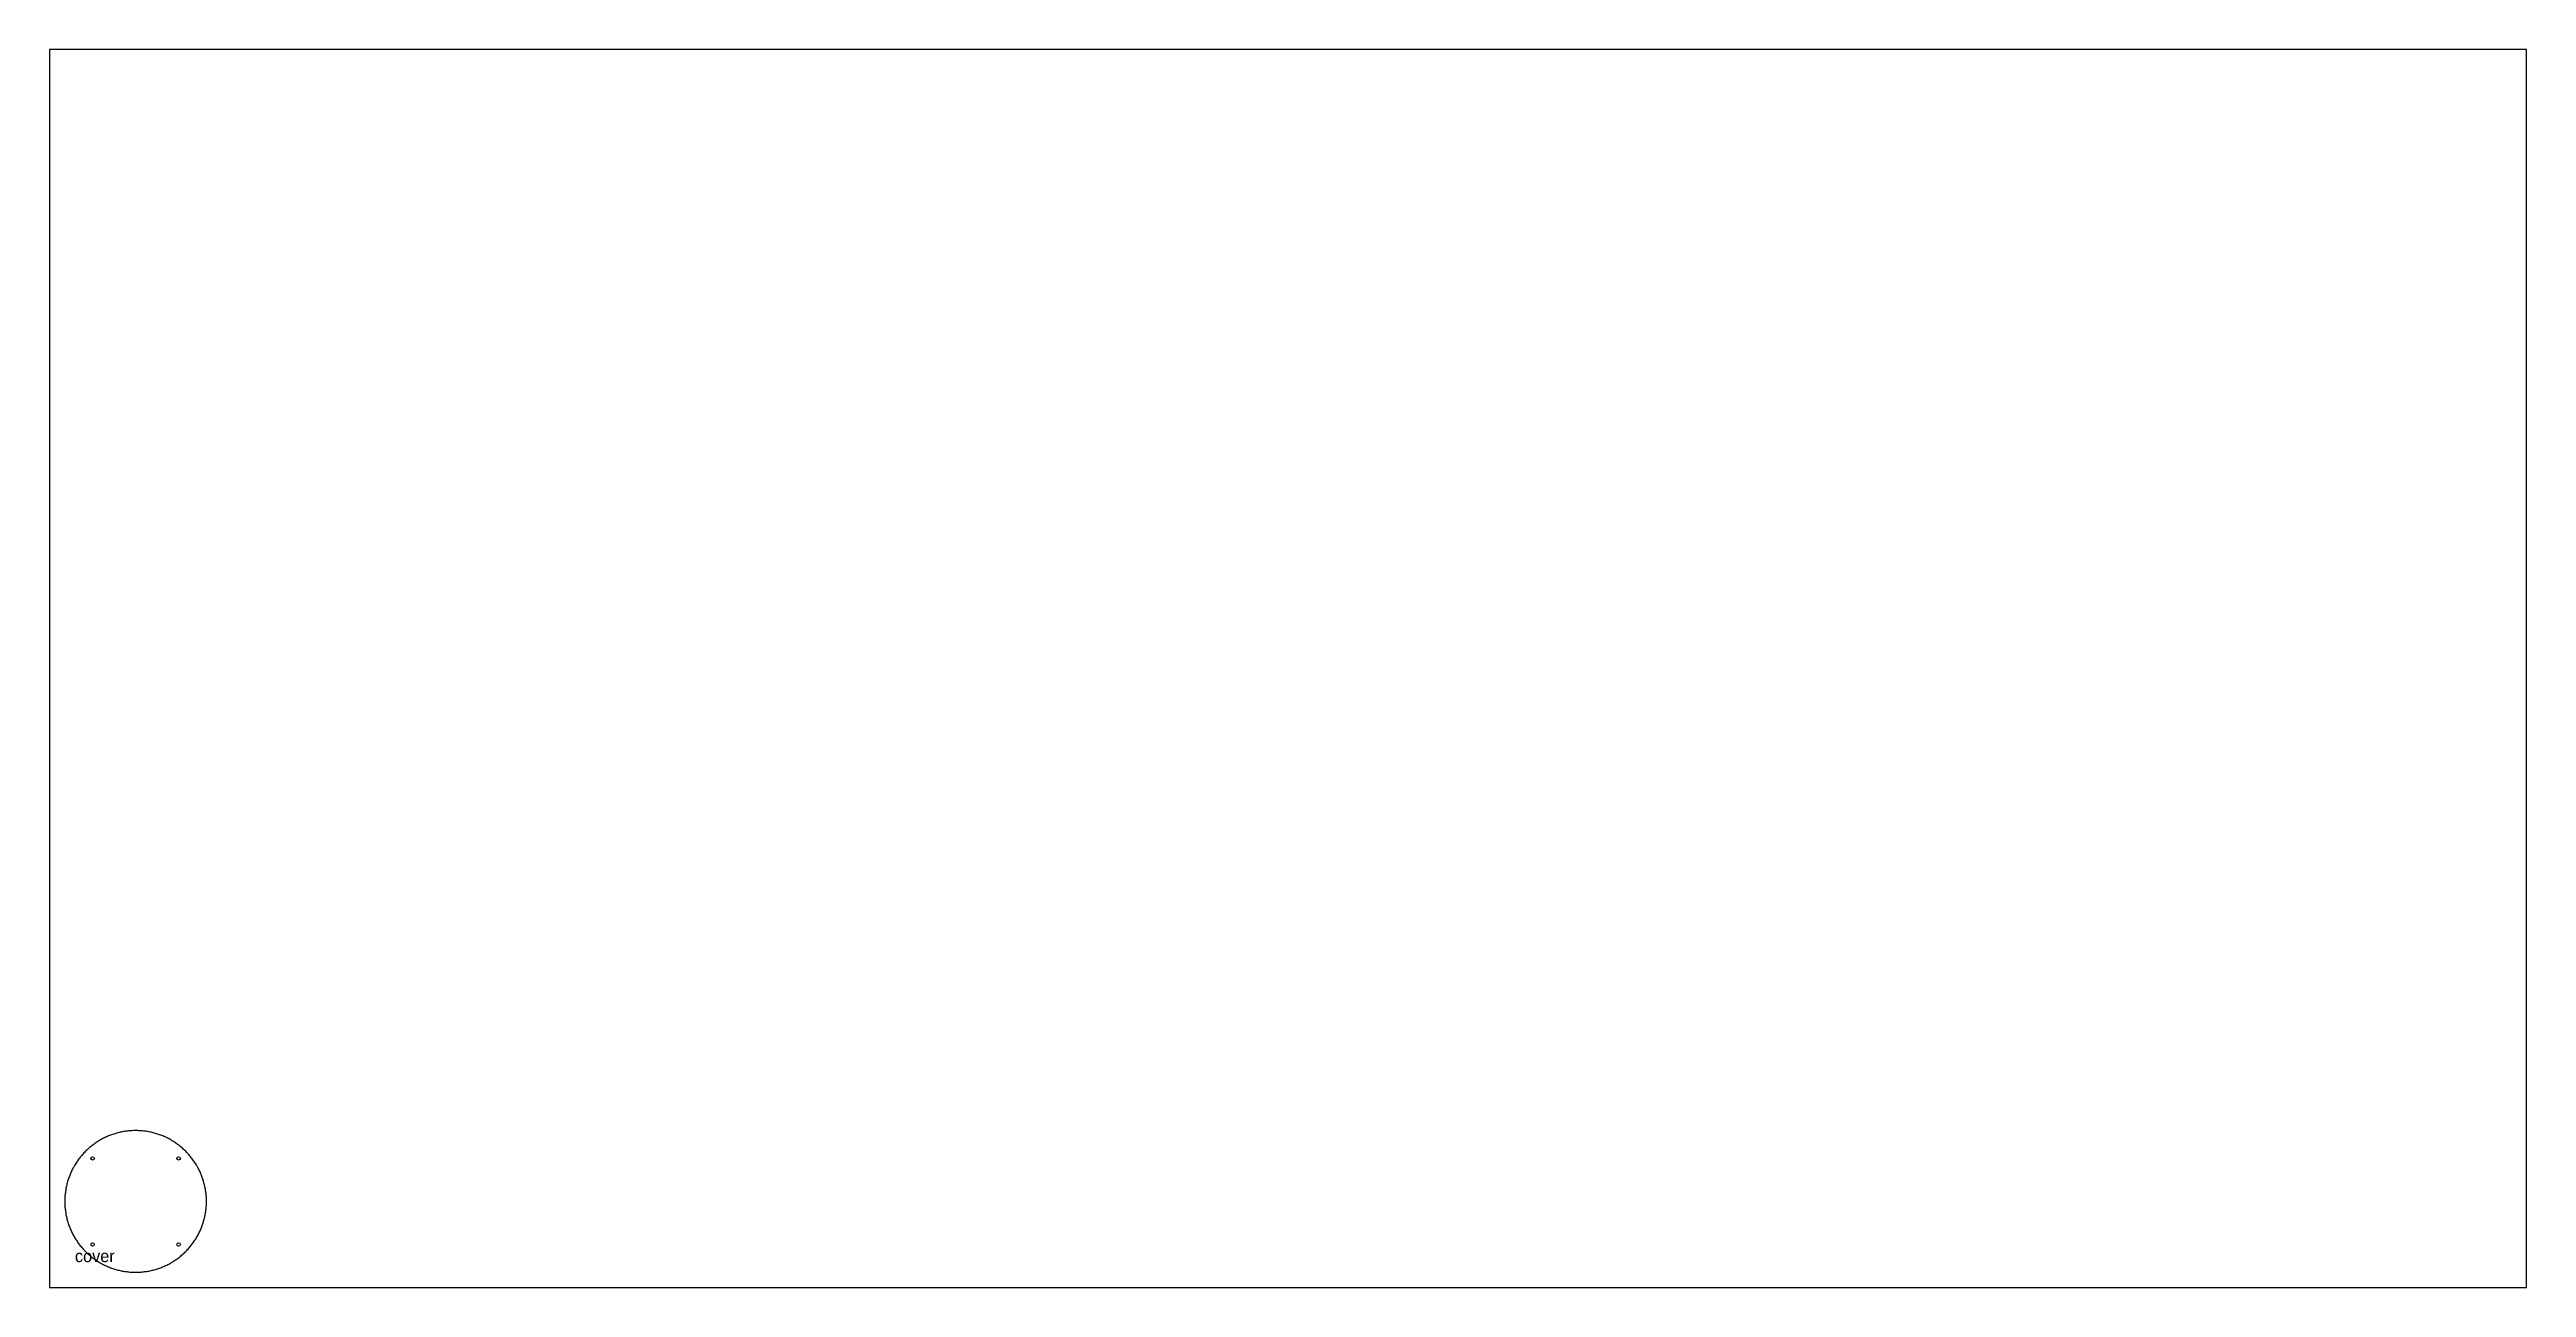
# Model space of a CAD drawing. Header units: millimetres. Extents: x 0 to 2440, y 0 to 1220.
import ezdxf

# ---------------------------------------------------------------- set-up
doc = ezdxf.new("R2010")
doc.units = ezdxf.units.MM
doc.layers.add('CUT_INSIDE', color=5, linetype='Continuous')
doc.layers.add('CUT_OUTSIDE', color=1, linetype='Continuous')

msp = doc.modelspace()

# ---------------------------------------------------------------- linework, layer by layer
at = {"layer": 'CUT_INSIDE'}
for centre in [(42.4, 127.2), (127.2, 127.2), (42.4, 42.4), (127.2, 42.4)]:
    msp.add_circle(centre, 1.7, dxfattribs=at)
at = {"layer": 'CUT_OUTSIDE'}
msp.add_lwpolyline([(154.6, 84.8), (154.6, 85.9), (154.6, 87), (154.5, 88.1), (154.5, 89.2), (154.4, 90.3), (154.3, 91.4), (154.2, 92.5), (154, 93.5), (153.9, 94.6), (153.7, 95.7), (153.6, 96.8), (153.4, 97.9), (153.1, 99), (152.9, 100), (152.7, 101.1), (152.4, 102.2), (152.1, 103.2), (151.8, 104.3), (151.5, 105.3), (151.2, 106.4), (150.8, 107.4), (150.5, 108.4), (150.1, 109.5), (149.7, 110.5), (149.3, 111.5), (148.9, 112.5), (148.4, 113.5), (148, 114.5), (147.5, 115.5), (147, 116.5), (146.5, 117.5), (146, 118.4), (145.4, 119.4), (144.9, 120.3), (144.3, 121.3), (143.7, 122.2), (143.1, 123.1), (142.5, 124), (141.9, 124.9), (141.3, 125.8), (140.6, 126.7), (140, 127.6), (139.3, 128.4), (138.6, 129.3), (137.9, 130.1), (137.2, 131), (136.4, 131.8), (135.7, 132.6), (134.9, 133.4), (134.2, 134.2), (133.4, 134.9), (132.6, 135.7), (131.8, 136.4), (131, 137.2), (130.1, 137.9), (129.3, 138.6), (128.4, 139.3), (127.6, 140), (126.7, 140.6), (125.8, 141.3), (124.9, 141.9), (124, 142.5), (123.1, 143.1), (122.2, 143.7), (121.3, 144.3), (120.3, 144.9), (119.4, 145.4), (118.4, 146), (117.5, 146.5), (116.5, 147), (115.5, 147.5), (114.5, 148), (113.5, 148.4), (112.5, 148.9), (111.5, 149.3), (110.5, 149.7), (109.5, 150.1), (108.4, 150.5), (107.4, 150.8), (106.4, 151.2), (105.3, 151.5), (104.3, 151.8), (103.2, 152.1), (102.2, 152.4), (101.1, 152.7), (100, 152.9), (99, 153.1), (97.9, 153.4), (96.8, 153.6), (95.7, 153.7), (94.6, 153.9), (93.5, 154), (92.5, 154.2), (91.4, 154.3), (90.3, 154.4), (89.2, 154.5), (88.1, 154.5), (87, 154.6), (85.9, 154.6), (84.8, 154.6), (83.7, 154.6), (82.6, 154.6), (81.5, 154.5), (80.4, 154.5), (79.3, 154.4), (78.2, 154.3), (77.1, 154.2), (76.1, 154), (75, 153.9), (73.9, 153.7), (72.8, 153.6), (71.7, 153.4), (70.6, 153.1), (69.6, 152.9), (68.5, 152.7), (67.4, 152.4), (66.4, 152.1), (65.3, 151.8), (64.3, 151.5), (63.2, 151.2), (62.2, 150.8), (61.2, 150.5), (60.1, 150.1), (59.1, 149.7), (58.1, 149.3), (57.1, 148.9), (56.1, 148.4), (55.1, 148), (54.1, 147.5), (53.1, 147), (52.1, 146.5), (51.2, 146), (50.2, 145.4), (49.3, 144.9), (48.3, 144.3), (47.4, 143.7), (46.5, 143.1), (45.6, 142.5), (44.7, 141.9), (43.8, 141.3), (42.9, 140.6), (42, 140), (41.2, 139.3), (40.3, 138.6), (39.5, 137.9), (38.6, 137.2), (37.8, 136.4), (37, 135.7), (36.2, 134.9), (35.4, 134.2), (34.7, 133.4), (33.9, 132.6), (33.2, 131.8), (32.4, 131), (31.7, 130.1), (31, 129.3), (30.3, 128.4), (29.6, 127.6), (29, 126.7), (28.3, 125.8), (27.7, 124.9), (27.1, 124), (26.5, 123.1), (25.9, 122.2), (25.3, 121.3), (24.7, 120.3), (24.2, 119.4), (23.6, 118.4), (23.1, 117.5), (22.6, 116.5), (22.1, 115.5), (21.6, 114.5), (21.2, 113.5), (20.7, 112.5), (20.3, 111.5), (19.9, 110.5), (19.5, 109.5), (19.1, 108.4), (18.8, 107.4), (18.4, 106.4), (18.1, 105.3), (17.8, 104.3), (17.5, 103.2), (17.2, 102.2), (16.9, 101.1), (16.7, 100), (16.5, 99), (16.2, 97.9), (16, 96.8), (15.9, 95.7), (15.7, 94.6), (15.6, 93.5), (15.4, 92.5), (15.3, 91.4), (15.2, 90.3), (15.1, 89.2), (15.1, 88.1), (15, 87), (15, 85.9), (15, 84.8), (15, 83.7), (15, 82.6), (15.1, 81.5), (15.1, 80.4), (15.2, 79.3), (15.3, 78.2), (15.4, 77.1), (15.6, 76.1), (15.7, 75), (15.9, 73.9), (16, 72.8), (16.2, 71.7), (16.5, 70.6), (16.7, 69.6), (16.9, 68.5), (17.2, 67.4), (17.5, 66.4), (17.8, 65.3), (18.1, 64.3), (18.4, 63.2), (18.8, 62.2), (19.1, 61.2), (19.5, 60.1), (19.9, 59.1), (20.3, 58.1), (20.7, 57.1), (21.2, 56.1), (21.6, 55.1), (22.1, 54.1), (22.6, 53.1), (23.1, 52.1), (23.6, 51.2), (24.2, 50.2), (24.7, 49.3), (25.3, 48.3), (25.9, 47.4), (26.5, 46.5), (27.1, 45.6), (27.7, 44.7), (28.3, 43.8), (29, 42.9), (29.6, 42), (30.3, 41.2), (31, 40.3), (31.7, 39.5), (32.4, 38.6), (33.2, 37.8), (33.9, 37), (34.7, 36.2), (35.4, 35.4), (36.2, 34.7), (37, 33.9), (37.8, 33.2), (38.6, 32.4), (39.5, 31.7), (40.3, 31), (41.2, 30.3), (42, 29.6), (42.9, 29), (43.8, 28.3), (44.7, 27.7), (45.6, 27.1), (46.5, 26.5), (47.4, 25.9), (48.3, 25.3), (49.3, 24.7), (50.2, 24.2), (51.2, 23.6), (52.1, 23.1), (53.1, 22.6), (54.1, 22.1), (55.1, 21.6), (56.1, 21.2), (57.1, 20.7), (58.1, 20.3), (59.1, 19.9), (60.1, 19.5), (61.2, 19.1), (62.2, 18.8), (63.2, 18.4), (64.3, 18.1), (65.3, 17.8), (66.4, 17.5), (67.4, 17.2), (68.5, 16.9), (69.6, 16.7), (70.6, 16.5), (71.7, 16.2), (72.8, 16), (73.9, 15.9), (75, 15.7), (76.1, 15.6), (77.1, 15.4), (78.2, 15.3), (79.3, 15.2), (80.4, 15.1), (81.5, 15.1), (82.6, 15), (83.7, 15), (84.8, 15), (85.9, 15), (87, 15), (88.1, 15.1), (89.2, 15.1), (90.3, 15.2), (91.4, 15.3), (92.5, 15.4), (93.5, 15.6), (94.6, 15.7), (95.7, 15.9), (96.8, 16), (97.9, 16.2), (99, 16.5), (100, 16.7), (101.1, 16.9), (102.2, 17.2), (103.2, 17.5), (104.3, 17.8), (105.3, 18.1), (106.4, 18.4), (107.4, 18.8), (108.4, 19.1), (109.5, 19.5), (110.5, 19.9), (111.5, 20.3), (112.5, 20.7), (113.5, 21.2), (114.5, 21.6), (115.5, 22.1), (116.5, 22.6), (117.5, 23.1), (118.4, 23.6), (119.4, 24.2), (120.3, 24.7), (121.3, 25.3), (122.2, 25.9), (123.1, 26.5), (124, 27.1), (124.9, 27.7), (125.8, 28.3), (126.7, 29), (127.6, 29.6), (128.4, 30.3), (129.3, 31), (130.1, 31.7), (131, 32.4), (131.8, 33.2), (132.6, 33.9), (133.4, 34.7), (134.2, 35.4), (134.9, 36.2), (135.7, 37), (136.4, 37.8), (137.2, 38.6), (137.9, 39.5), (138.6, 40.3), (139.3, 41.2), (140, 42), (140.6, 42.9), (141.3, 43.8), (141.9, 44.7), (142.5, 45.6), (143.1, 46.5), (143.7, 47.4), (144.3, 48.3), (144.9, 49.3), (145.4, 50.2), (146, 51.2), (146.5, 52.1), (147, 53.1), (147.5, 54.1), (148, 55.1), (148.4, 56.1), (148.9, 57.1), (149.3, 58.1), (149.7, 59.1), (150.1, 60.1), (150.5, 61.2), (150.8, 62.2), (151.2, 63.2), (151.5, 64.3), (151.8, 65.3), (152.1, 66.4), (152.4, 67.4), (152.7, 68.5), (152.9, 69.6), (153.1, 70.6), (153.4, 71.7), (153.6, 72.8), (153.7, 73.9), (153.9, 75), (154, 76.1), (154.2, 77.1), (154.3, 78.2), (154.4, 79.3), (154.5, 80.4), (154.5, 81.5), (154.6, 82.6), (154.6, 83.7), (154.6, 84.8)], close=True, dxfattribs=at)
at = {"layer": 'SHEET_EDGE'}
msp.add_lwpolyline([(0, 0), (2440, 0), (2440, 1220), (0, 1220)], close=True, dxfattribs=at)

# ---------------------------------------------------------------- texts
at = {"layer": 'NOTES'}
msp.add_text('cover', height=12, dxfattribs=at).set_placement((25, 25))

doc.saveas('drawing.dxf')
